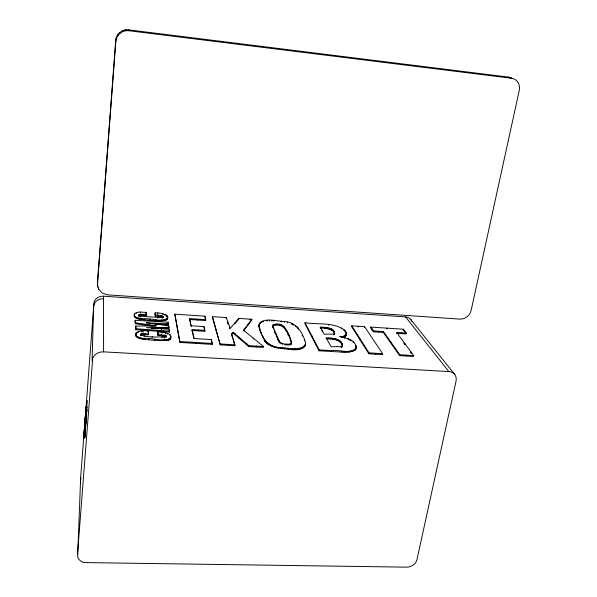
<?xml version="1.0" encoding="UTF-8"?>
<svg xmlns="http://www.w3.org/2000/svg" width="597" height="597" viewBox="0 0 597 597"><rect width="100%" height="100%" fill="white"/><g stroke="black" fill="none" stroke-linecap="round" stroke-linejoin="round"><path stroke-width="0.9" d="M258.792 326.171C261.068 316.014 277.127 321.507 284.597 321.544C296.418 322.126 303.067 332.939 305.642 343.365C303.246 354.222 285.732 348.021 278.239 348.163C273.314 347.088 267.971 345.462 264.799 341.26C262.844 335.648 257.986 329.865 259.225 323.716M258.911 324.746C260.695 336.805 267.575 347.327 280.717 347.685C288.276 347.506 300.53 351.939 305.56 344.26M77.476 554.561L92.692 358.416A10.679 9.597 -2.9 0 1 100.781 352.021L103.58 351.849L103.527 296.187L101.094 296.313A9.254 8.515 0.2 0 0 94.087 301.903L80.67 477.384L77.647 556.688A9.925 8.171 -7.1 0 0 84.192 562.568L406.729 567.15A9.074 7.276 -25.5 0 0 416.967 559.665L456.086 380.923A9.813 8.373 -34.2 0 0 448.832 371.558L405.572 316.903L103.527 296.187M98.602 289.12L97.692 286.597L97.557 281.045L115.721 40.462C116.079 34.081 122.206 29.014 128.519 29.85L508.151 77.065L511.554 78.259A11.395 9.962 -59.1 0 1 519.248 90.49L471.13 310.477A10.134 8.791 -39.3 0 1 459.742 319.111L107.691 294.843L102.326 293.105L98.602 289.12L98.617 287.657M291.56 342.223L291.224 344.238L291.56 342.223C289.299 334.036 283.635 319.641 272.777 325.246L272.971 327.641L272.777 325.246M97.692 286.597L97.714 285.142M166.078 337.051L164.414 335.969L157.959 335.417L157.698 331.954C161.906 332.619 167.533 331.85 170.578 335.402C171.376 337.947 170.444 340.32 167.399 340.35C158.526 340.835 149.466 340.126 140.668 338.827C127.982 334.163 141.996 328.656 148.25 331.365L148.452 334.835L141.996 334.604L140.631 335.283M84.901 435.467L84.796 436.258L84.998 433.929L84.871 436.37C82.528 436.355 85.602 437.243 84.901 435.467C83.625 434.765 83.423 436.937 84.871 436.37C85.05 439.258 82.856 437.646 83.953 435.429M84.819 436.661L84.744 438.011M83.781 438.019L84.02 433.504L84.968 433.594L84.901 434.743L83.916 434.75L83.849 436.153L84.811 436.191M92.139 360.879L93.602 304.089M84.968 433.594L84.02 433.504M86.766 409.296L85.811 409.251L86.766 409.296L86.692 410.258L85.744 410.221L85.61 413.728L86.572 413.766L86.729 410.632L85.774 410.587L86.774 411.049L86.968 406.624L86.013 406.587L85.819 411.005M84.237 430.631L84.117 433.713L85.072 433.75L85.535 425.654M85.729 423.385L85.416 428.847L84.468 428.81M85.513 426.251L84.565 426.213L84.341 430.691L85.296 430.728L85.722 425.034L86.08 418.43L85.132 418.385M86.043 420.781L86.117 418.684L85.17 418.646L85.087 420.736L86.043 420.781L86.274 415.848L85.326 415.81L84.893 423.333L85.849 423.37L85.953 421.982L84.998 421.945L84.893 423.333M86.513 412.684L86.617 411.303L85.662 411.266L85.431 416.161L86.386 416.206L86.692 410.258M355.954 348.835C357.327 340.38 346.059 337.611 339.7 336.633C344.275 337.663 349.275 333.327 344.059 329.731C332.798 321.932 317.783 324.775 305.037 322.731L304.903 323.574L319.029 350.79L343.917 352.208L349.626 351.969L354.879 350.275L355.954 348.835L356.26 346.782M84.565 427.721L84.587 427.221M84.886 421.96L84.602 426.467L85.617 426.43M84.961 420.93L84.983 420.392M85.864 409.542L85.923 407.729M85.125 431.161L85.102 431.706L85.378 427.728M84.117 433.713L84.341 429.258M84.416 428.236L84.438 427.691L85.52 427.758M85.61 419.631L85.856 415.408M86.834 405.609L87.02 400.438L86.446 406.721M86.625 409.094L86.274 414.37M83.916 434.75L84.11 432.191L84.028 433.191L84.968 433.228L84.856 434.788M86.095 411.743L86.244 409.52M86.169 415.796L85.707 421.661M272.62 326.544L272.657 326.104C283.523 320.485 289.172 334.924 291.426 343.103M84.341 430.691L84.767 424.997L85.722 425.034M85.431 416.161L85.535 414.781L86.49 414.818L86.386 416.206M85.61 413.728L85.699 412.534L86.662 412.572M85.647 424.43L85.931 420.437M85.975 419.81L86.08 418.43M86.274 415.848L86.169 417.228L85.222 417.191M86.878 407.773L86.968 406.624M85.072 433.75L85.177 432.37L84.222 432.325M97.512 283.933L115.833 41.417C116.221 35.014 122.355 29.835 128.751 30.716L511.554 78.259M163.003 317.403L161.675 316.694L155.31 316.052L155.093 312.94C158.563 312.007 173.824 315.425 165.265 320.432C157.16 321.567 148.914 319.925 140.802 319.477C137.922 319.171 132.959 317.783 134.429 313.85C137.422 310.903 142.34 312.492 146.093 312.365L146.258 315.462L140.026 315.268L138.817 316.111C138.862 312.47 144.317 315.306 146.347 314.582M134.265 316.052L134.429 313.85M134.512 316.671L134.347 315.171M134.9 317.223L134.594 315.783M168.354 323.902L155.101 323.223L155.019 324.119L168.264 324.79L168.354 323.902L168.07 322.216L135.153 320.283L135.519 323.723L153.272 326.26M135.429 317.716L134.974 316.335M135.176 322.44L135.153 320.283M135.347 323.552L135.258 321.544M136.295 313.425L136.377 312.544M135.519 323.723L135.429 322.656M136.123 318.149L136.206 317.261L135.512 316.828M135.84 323.798L135.601 322.82M135.922 322.895L156.645 325.872L135.758 326.089L135.765 329.701L169.473 332.036L169.257 329.268L146.489 327.641L168.936 327.35L168.839 328.246L151.616 328.44M135.72 328.343L135.803 327.432M135.765 329.701L135.758 326.089M136.997 318.537L137.079 317.649L136.206 317.261M135.892 335.186L135.997 333.223M135.915 334.141L136.146 332.895M136.415 332.574L136.064 333.813M136.086 336.245L135.982 334.268M136.288 336.604L136.168 335.32M136.765 333.141L136.847 332.223M138.064 318.888L138.146 317.992L137.079 317.649M136.616 336.954L136.377 335.678M139.064 315.544L139.146 314.656M139.064 316.485L138.997 314.828M139.288 315.417L139.362 314.537M137.332 337.521L137.422 336.596L136.706 336.029M137.982 332.581L138.071 331.663M139.594 315.32L139.676 314.44M139.325 319.194L139.407 318.305L138.146 317.992M140.026 315.268L140.108 314.388M140.317 312.962L140.399 312.082M138.25 338.021L138.332 337.096L137.422 336.596M140.519 317.067L140.601 316.179L139.146 315.604M140.802 319.477L140.885 318.589L139.407 318.305M141.347 315.238L141.429 314.358M139.362 338.462L139.452 337.529L138.332 337.096M141.982 319.619L142.064 318.731L140.885 318.589M140.646 335.544C140.631 331.753 146.437 334.596 148.541 333.917M140.773 335.044L140.862 334.119M140.668 338.827L140.758 337.902L139.452 337.529M141.071 334.835L141.161 333.917M141.534 334.678L141.623 333.76M141.892 332.066L141.974 331.156M143.459 315.32L143.541 314.44M141.996 334.604L142.086 333.686M142.646 334.574L142.735 333.656M144.071 319.805L144.153 318.917C150.325 317.373 163.429 323.775 167.675 317.305M142.519 339.2L142.608 338.275L140.758 337.902M143.183 332.066L143.265 331.148M143.593 339.357L143.683 338.424L142.608 338.275M146.093 312.365L146.258 315.462M146.138 314.35L146.22 313.47M144.213 336.827L144.302 335.902C147.063 337.671 181.689 337.35 158.048 334.507L157.698 331.954M144.922 339.492L145.011 338.566C148.75 336.745 171.66 344.633 170.578 335.402M145.34 334.678L145.429 333.76M146.369 325.275L146.459 324.38M146.653 330.44L146.743 329.529L169.563 331.126M148.16 332.275L148.25 331.365M149.854 320.246L149.937 319.358M149.556 324.164L149.646 323.268L146.235 322.783L155.101 323.223M148.75 339.783L148.84 338.85M152.116 337.365L152.205 336.439M155.16 314.925L155.242 314.052M155.31 316.052L155.093 312.94M155.004 326.507L155.093 325.604M155.884 320.634L155.974 319.746M154.869 340.141L154.966 339.215M157.787 314.037L157.869 313.164M157.906 318.298L157.996 317.417C168.108 318.126 160.406 314.268 155.399 315.171M158.13 316.283L158.22 315.41M157.787 328.365L157.877 327.462M157.787 334.133L157.877 333.223M157.959 335.417L158.048 334.507M159.921 320.82L160.011 319.94M160.414 316.5L160.503 315.626M161.675 316.694L161.765 315.813M161.317 320.828L161.406 319.94M162.22 318.313L162.302 317.432M162.302 316.895L162.391 316.022M161.242 329.611L161.339 328.708M162.824 314.686L162.914 313.813M162.742 317.141L162.832 316.261M161.063 335.641L161.16 334.723M162.533 320.79L162.623 319.91M163.078 317.671L163.085 316.522M161.944 333.201L162.033 332.29M163.585 320.716L163.675 319.835M161.988 337.932L162.085 337.014M164.862 315.283L164.951 314.41M164.488 320.596L164.578 319.716M163.496 331.604L163.585 330.701M163.003 340.566L163.1 339.641M165.265 320.432L165.354 319.552M163.75 335.865L163.847 334.954M166.272 315.052L166.182 315.925L167.056 316.701L167.145 315.82M163.981 337.954L164.078 337.036M165.929 320.223L166.018 319.335M164.414 335.969L164.503 335.059M166.675 316.291L166.764 315.417M164.585 337.917L164.675 336.999M166.488 319.955L166.578 319.074M164.899 336.104L164.996 335.193M166.16 324.716L166.25 323.82M164.608 340.596L164.705 339.671M166.966 319.641L167.056 318.761M167.324 317.149L167.421 316.268M165.399 336.312L165.488 335.395M165.727 333.79L165.824 332.88M167.317 319.328L167.414 318.447M167.593 316.761L167.585 318.186M165.757 336.544L165.854 335.633M167.518 319.044L167.682 317.813M165.988 336.798L166.078 335.88M165.765 340.536L165.862 339.611M166.026 337.29L166.167 336.133M167.981 323.104L168.07 322.216M168.212 323.059L168.264 324.79M166.675 340.454L166.772 339.536M167.615 334.298L167.712 333.387M168.578 326.678L168.667 325.783L149.646 323.268M168.667 325.783L168.839 328.246M167.399 340.35L167.496 339.424M168.07 340.186L168.167 339.26M169.16 330.171L169.257 329.268M169.406 330.193L169.473 332.036M168.809 339.947L168.906 339.029M170.085 335.663L170.182 334.753M169.929 339.469L170.026 338.551M170.302 339.223L170.399 338.305M170.563 338.947L170.66 338.029M170.705 337.215L170.802 336.298M170.72 338.618L170.884 337.32M205.846 319.693L189.667 318.641L189.57 319.514L205.741 320.559L204.905 316.156L174.854 314.179L179.921 342.447L212.323 344.387L211.398 339.581L194.159 338.536L192.137 329.574L204.92 330.38L204.816 331.268L192.04 330.469L192.137 329.574M177.249 328.268L177.346 327.372M179.921 342.447L174.854 314.179M190.533 322.186L190.428 323.067L189.57 319.514M191.309 326.678L189.667 318.641M197.674 320.037L197.771 319.164M196.174 343.424L196.286 342.506M198.435 330.872L198.54 329.977M204.801 317.014L204.905 316.156M191.406 325.79L203.958 326.641L204.174 328.768M205.271 318.783L205.375 317.917M251.912 319.313L243.501 330.201L243.382 331.081L251.792 320.164L251.912 319.313L238.8 318.388L230.143 328.469L226.33 317.567L212.525 316.656L212.428 317.514L220.233 344.865L234.987 345.753L231.524 333.701L233.382 332.35L248.859 345.67L263.508 346.499L263.381 347.402L248.74 346.573L233.27 333.238L233.382 332.35M211.286 340.491L211.398 339.581M211.913 341.521L212.323 344.387M216.196 330.716L216.301 329.835M220.233 344.865L212.525 316.656M226.226 318.425L226.33 317.567M228.106 323.044L227.994 323.917L227.233 321.559M229.606 328.746L229.718 327.872M227.621 345.305L227.741 344.394M232.673 338.521L231.524 333.701M231.412 334.596L232.382 333.022M232.263 333.91L233.024 332.544M234.628 324.044L234.74 323.178M233.293 339.193L234.733 344.939M234.994 334.656L235.114 333.768M238.8 318.388L238.688 319.238L235.211 323.358M238.979 338.089L239.091 337.201M247.673 325.566L247.785 324.701M249.859 319.992L249.971 319.141M246.688 344.805L246.807 343.894M248.74 346.573L248.859 345.67M253.203 339.096L253.329 338.208M256.068 346.991L256.195 346.088M258.926 326.895L259.046 326.029M259.628 323.723L259.747 322.865M259.322 328.066L259.441 327.193M260.471 322.984L260.59 322.126M259.717 329.238L259.837 328.372M261.628 322.373L261.747 321.522M261.396 333.522L261.516 332.641M263.09 321.887L263.21 321.037M263.158 337.902L263.284 337.021M266.911 321.283L267.031 320.432M264.314 340.447L264.441 339.551M264.799 341.26L264.926 340.372M265.292 341.909L265.419 341.021M269.262 321.171L269.381 320.32M266.531 343.148L266.658 342.253M267.657 344.066L267.784 343.171M271.896 321.179L272.023 320.335M268.978 344.917L269.105 344.021M273.016 325.716L273.135 324.858M273.792 321.246L273.911 320.402M270.478 345.708L270.613 344.812M273.642 325.372L273.762 324.514M273.523 328.969L273.65 328.111M274.441 325.126L274.56 324.268M272.165 346.432L272.292 345.529M275.321 325.007L275.448 324.156M276.456 325.022L276.575 324.171M273.09 326.775L275.866 333.447L275.739 334.32L274.792 332.029M274.023 347.081L274.157 346.178M277.918 325.119L278.045 324.268M276.053 347.663L276.187 346.76M279.344 325.268L279.471 324.41M280.351 325.432L280.478 324.574M281.12 321.88L281.239 321.029M278.672 341.088L278.799 340.2L275.866 333.447M278.881 341.38L278.799 340.2M278.239 348.163L278.374 347.26M281.53 325.79L281.657 324.932M279.344 342.417L279.015 340.491M279.784 343.014L279.478 341.529M282.553 326.246L282.68 325.395M280.896 343.865L281.03 342.969L279.918 342.126M283.418 326.82L283.545 325.962M280.583 348.581L280.717 347.685M284.47 322.395L284.597 321.544M284.157 327.514L284.284 326.656M282.291 344.484L282.418 343.596L281.03 342.969M284.679 328.365L284.806 327.507M282.262 348.82L282.396 347.917M285.575 330.096L285.702 329.231M287.463 323.037L287.59 322.186M284.15 349.029L284.284 348.126M285.03 345.044L285.165 344.148L289.739 344.208L291.358 343.35M286.142 345.133L286.276 344.245M287.978 335.089L288.112 334.216M287.62 345.2L287.754 344.305M291.329 324.246L291.455 323.395M288.747 345.185L288.881 344.297M288.239 349.349L288.373 348.447M292.463 324.723L292.59 323.873M290.314 340.245L290.44 339.365M289.605 345.096L289.739 344.208M290.299 344.917L290.433 344.029M293.515 325.238L293.649 324.387M291.09 342.126L291.232 341.238M291.411 343.73L291.545 342.842M295.418 326.38L295.545 325.529M292.269 349.514L292.411 348.611M297.037 327.686L297.172 326.828M294.09 349.521L294.224 348.626M297.754 328.402L297.881 327.544M298.403 329.163L298.537 328.305M295.679 349.484L295.813 348.588M297.358 349.372L297.5 348.476M298.888 349.185L299.03 348.29M302.104 336.126L302.239 335.253M300.269 348.932L300.41 348.044M301.485 348.618L301.627 347.723M302.545 348.238L302.686 347.342M304.321 340.715L304.455 339.842M303.433 347.797L303.575 346.902M304.157 347.29L304.291 346.402M304.701 346.73L304.836 345.842M305.545 342.424L305.507 344.253M305.149 345.984L305.283 345.096M305.418 345.148L305.642 343.365M311.724 336.723L311.865 335.857M320.074 327.902L321.238 327.977L321.38 327.134C325.746 327.656 334.865 327.425 334.529 333.835L334.641 332.41M322.029 331.447L322.171 330.596M319.029 350.79L319.171 349.894L305.037 322.731M321.238 327.977L324.492 328.268L324.626 327.425M324.492 328.268L325.872 328.432L326.007 327.589M325.872 328.432L327.104 328.611L327.246 327.768M328.723 325.35L328.865 324.507M334.499 333.268L332.939 330.805L328.201 328.813L328.343 327.969M329.186 329.037L329.328 328.193M330.066 329.298L330.208 328.454M328.619 338.85L328.76 337.984C333.872 338.096 342.536 339.32 342.454 345.954C340.723 338.909 331.783 339.051 326.029 338.686M330.865 329.596L331.007 328.746M331.589 329.925L331.731 329.081M330.813 339.014L330.962 338.148M332.253 330.305L332.395 329.454M332.939 330.805L333.081 329.962M333.522 331.387L333.663 330.537M332.462 339.178L332.611 338.312M333.984 332.007L334.126 331.163M333.656 334.91L334.671 332.984M334.313 332.648L334.454 331.798M331.26 351.521L331.41 350.633C337.962 349.088 351.678 355.163 356.237 347.394M334.387 334.327L334.529 333.469M333.895 339.402L334.036 338.536M335.186 339.671L335.327 338.805M336.35 339.992L336.499 339.126M337.402 340.365L337.544 339.499M338.342 340.797L338.492 339.932M339.2 341.297L339.35 340.432M341.417 328.85L341.559 328.007M339.977 341.872L340.126 341.006M340.686 342.521L340.835 341.648M342.126 336.432L341.977 337.29L345.417 336.148L346.156 335.186L346.245 332.91M341.372 343.357L341.521 342.484M341.088 347.514L342.611 345.081M343.917 330.574L344.059 329.731M343.081 337.104L343.23 336.253M341.954 344.32L342.103 343.447M341.588 347.275L341.738 346.394M342.014 346.894L342.163 346.021M342.342 345.238L342.491 344.365M344.797 331.536L344.939 330.693M344.029 336.85L344.171 335.999M341.462 352.103L341.611 351.215M344.805 336.536L344.954 335.678M345.566 332.663L345.708 331.82M344.745 338.574L344.894 337.708M345.417 336.148L345.566 335.298M345.864 335.701L346.014 334.842M346.156 335.186L346.424 333.753M343.917 352.208L344.073 351.32M345.417 352.223L345.573 351.342M348.096 339.656L348.245 338.798M346.939 352.185L347.088 351.297M351.797 325.828L351.655 326.656L368.856 353.775L382.468 354.596L382.632 353.715L364.588 326.671L351.797 325.828L369.021 352.894L368.856 353.775M349.588 340.305L349.738 339.447M348.342 352.096L348.499 351.215M350.939 341.014L351.088 340.148M349.626 351.969L349.782 351.081M350.79 351.797L350.946 350.909M353.163 342.588L353.312 341.723M351.842 351.581L351.999 350.693M352.775 351.32L352.931 350.439M353.588 351.014L353.745 350.133M358.058 327.081L358.2 326.246M354.29 350.663L354.446 349.782M354.879 350.275L355.036 349.394M355.819 346.312L355.976 345.439M355.349 349.835L355.506 348.961M355.708 349.357L355.864 348.484M359.969 339.768L360.118 338.909M364.439 327.499L364.588 326.671M406.296 333.074L403.371 329.223L370.841 327.081L370.692 327.91L373.326 331.775L383.304 332.417L399.654 355.625L413.542 356.454L413.714 355.588L396.632 332.439L406.296 333.074L406.139 333.902L396.475 333.275M372.006 329.835L372.155 328.999M373.326 331.775L373.476 330.939L370.841 327.081M378.319 332.096L378.476 331.26M375.67 354.185L375.834 353.305M383.304 332.417L383.461 331.589L373.476 330.939M387.005 328.984L387.162 328.156M391.251 343.693L391.408 342.842M401.311 333.589L401.468 332.76M403.371 329.223L403.206 330.044L404.176 331.32M399.654 355.625L399.826 354.752L383.461 331.589M404.662 331.962L404.826 331.141M404.93 343.685L404.766 344.536L403.662 343.036M406.609 356.043L406.781 355.17M93.535 306.694L94.02 304.5A9.321 8.567 0.1 0 1 101.08 298.873L103.52 298.746M134.183 315.35L134.758 314.201M333.805 334.059L324.164 334.201L320.208 327.052L321.38 327.134M341.245 346.633L331.096 346.715L326.171 337.82L328.76 337.984M84.035 433.982L85.005 433.982M83.968 434.004L84.908 434.041M83.968 434.22L84.998 434.25M84.035 434.512L84.983 434.549M83.953 434.549L84.923 434.556M84.013 434.892L84.968 434.929M83.893 435.101L84.841 435.138M83.879 435.407L84.938 435.377M83.923 435.631L84.893 435.631M83.856 435.922L84.908 435.862M83.879 435.997L84.826 436.034M83.886 436.847L84.834 436.892M83.841 437.392L84.796 437.429M83.811 437.765L84.759 437.802M84.617 425.959L85.565 425.997M84.483 427.086L85.423 427.124M84.528 427.168L85.535 427.258M85.147 419.161L86.102 419.198M85.192 419.348L86.147 419.392M85.08 419.84L86.028 419.885M85.058 420.363L86.013 420.4M85.886 410.072L86.841 410.117M103.58 351.849L448.832 371.558M157.996 317.417L140.601 316.179M180.018 341.521L212.435 343.476M220.345 343.954L235.106 344.842M319.171 349.894L331.41 350.633M369.021 352.894L382.632 353.715M399.826 354.752L413.714 355.588M135.847 328.79L146.743 329.529M142.064 318.731L144.153 318.917M143.683 338.424L145.011 338.566M144.302 335.902L141.638 335.402L140.72 334.365M285.165 344.148L282.418 343.596M327.104 328.611L328.201 328.813M243.501 330.201L263.508 346.499M410.863 319.626L454.772 374.528M410.251 351.984L411.348 353.476M277.209 337.708L278.306 340.245M274.195 330.529L275.21 332.872M276.232 335.26L278.321 340.253M128.519 29.85L128.751 30.716M203.958 326.641L204.92 330.38M204.487 330.014L204.816 331.268M190.652 323.97L191.085 325.775M126.109 29.872L126.318 30.738M125.4 29.88L125.609 30.745M192.04 330.469L192.838 334.022M193.032 334.91L193.853 338.536M122.452 30.738L122.624 31.611M119.84 32.35L119.997 33.245M168.802 326.566L168.936 327.35M117.766 34.626L117.9 35.536M116.363 37.387L116.482 38.32M116.214 38.089L116.333 39.029M115.721 40.462L115.833 41.417M86.729 410.632L86.774 411.049M80.819 479.316L80.67 477.384M80.67 482.906L80.52 480.966M405.572 316.903A8.582 7.567 -35.2 0 1 411.826 321.35M508.151 77.065A11.298 9.895 -59.2 0 1 512.174 78.617"/></g></svg>
